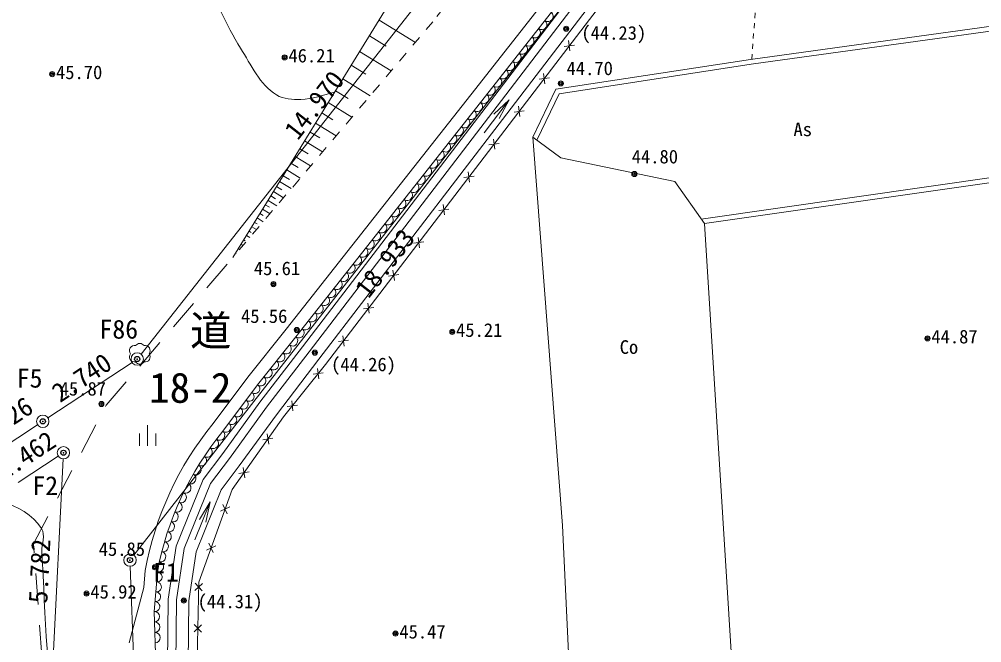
# Model space of a CAD drawing. Units: millimetres, scale not verified. Extents: x -29071210 to -28860960, y -117775216 to -117329466.
# Drawn here: x -29056400 to -29033096, y -117472335 to -117457235 of the extents above; entities that cross this region are included whole.
import ezdxf
from ezdxf.enums import TextEntityAlignment as Align

# ---------------------------------------------------------------- set-up
doc = ezdxf.new("R2010")
doc.units = ezdxf.units.MM
doc.header["$LTSCALE"] = 250
doc.header["$PDMODE"] = 32
doc.header["$PDSIZE"] = 125
for name, pattern in [('USER2', [5, 3, -2]), ('USER7', [2, 1, -1]), ('USER8', [1, 0.5, -0.5])]:
    doc.linetypes.add(name, pattern=pattern)
for name, color, linetype, lineweight in [('S-SUV', 7, 'Continuous', 13), ('S-SUV-HTXT', 7, 'Continuous', 13), ('S-SUV-LWCN', 7, 'Continuous', 13), ('S-SUV-ROW', 7, 'Continuous', 15), ('S-SUV-SRVR', 3, 'Continuous', 13)]:
    doc.layers.add(name, color=color, linetype=linetype, lineweight=lineweight)
doc.layers.add('S-SUV-BMK', color=7, linetype='Continuous')
doc.styles.add('ＭＳ ゴシック', font='')
doc.styles.get('ＭＳ ゴシック').set_extended_font_data('MS Gothic')

# ---------------------------------------------------------------- blocks, each defined once
blk = doc.blocks.new('ﾌﾟﾛｯﾄﾏｰｸ-03_1')
at = {"color": 3, "linetype": 'Continuous', "lineweight": 25}
blk.add_circle((0, 0), 0.5, dxfattribs=at)
at = {"color": 3}
blk.add_point((0, 0), dxfattribs=at)
blk = doc.blocks.new('荒地')
at = {"color": 7, "linetype": 'Continuous', "lineweight": 13}
for p, q in [((0, -1.25), (0, 1.25)), ((-1, 0.25), (-1, -1.25)), ((1, 0.25), (1, -1.25))]:
    blk.add_line(p, q, dxfattribs=at)
blk = doc.blocks.new('open_arrow')
at = {"color": 0, "linetype": 'Continuous', "lineweight": -2}
blk.add_lwpolyline([(7.5, 1.25), (0, 0), (7.5, -1.25)], dxfattribs=at)
blk = doc.blocks.new('植樹')
at = {"color": 7, "linetype": 'Continuous', "lineweight": 13}
for centre, radius, start, end in [((0, 0.5), 0.499, 35.63102, 144.36898), ((-0.5, 0.3), 0.5, 79.16209, 216.8699), ((-0.5, -0.3), 0.5, 143.1301, 280.83791), ((0.5, 0.3), 0.5, 323.1301, 100.83791), ((0, -0.5), 0.499, 215.63102, 324.36898), ((0.5, -0.3), 0.5, 259.16209, 36.8699)]:
    blk.add_arc(centre, radius, start, end, dxfattribs=at)
blk = doc.blocks.new('ﾌﾟﾛｯﾄﾏｰｸ-03')
at = {"color": 7, "linetype": 'Continuous', "lineweight": 15}
blk.add_circle((0, 0), 0.5, dxfattribs=at)
at = {"color": 7}
blk.add_point((0, 0), dxfattribs=at)

msp = doc.modelspace()

# ---------------------------------------------------------------- linework, layer by layer
at = {"layer": 'S-SUV'}
for p, q in [((-29045467.8, -117459063.5), (-29038454, -117450129.7)), ((-29045232, -117459249), (-29038218, -117450315)), ((-29044433.7, -117459646.6), (-29040653.4, -117454692.2)), ((-29051229, -117463005), (-29047053, -117456223)), ((-29047688.8, -117457255.6), (-29046809.2, -117457797.2)), ((-29047923.7, -117457637), (-29047513, -117457889.8)), ((-29043206.9, -117457893), (-29042959.1, -117457859.7)), ((-29043066.3, -117458000.2), (-29043099.6, -117457752.4)), ((-29048158.5, -117458018.4), (-29047395.6, -117458488.2)), ((-29048362.3, -117458349.3), (-29048006.1, -117458568.6)), ((-29043672.9, -117458795.2), (-29043706.2, -117458547.4)), ((-29015295.9, -117458542), (-29039888.8, -117462074.8)), ((-29048566, -117458680.1), (-29047904.3, -117459087.5)), ((-29043813.5, -117458688), (-29043565.7, -117458654.7)), ((-29015287, -117458662), (-29039812, -117462185)), ((-29049941.2, -117464741.7), (-29045467.8, -117459063.5)), ((-29048742.6, -117458967), (-29048433.8, -117459157.2)), ((-29049706, -117464928), (-29045232, -117459249)), ((-29048919.3, -117459254), (-29048345.4, -117459607.3)), ((-29045147.2, -117459984.9), (-29044540.6, -117459189.8)), ((-29044279.5, -117459590.2), (-29044312.8, -117459342.4)), ((-29049072.6, -117459502.8), (-29048804.7, -117459667.8)), ((-29044420.1, -117459483), (-29044172.3, -117459449.7)), ((-29049225.8, -117459751.7), (-29048728.1, -117460058.2)), ((-29048984.4, -117465592.5), (-29044433.7, -117459646.6)), ((-29049358.7, -117459967.5), (-29049126.3, -117460110.6)), ((-29049491.6, -117460183.4), (-29049059.9, -117460449.2)), ((-29045027.6, -117460277.1), (-29044779.8, -117460244.2)), ((-29044887.2, -117460384.6), (-29044920.2, -117460136.7)), ((-29043290, -117460591), (-29043967.2, -117460093.9)), ((-29049606.9, -117460370.6), (-29049405.3, -117460494.7)), ((-29049822.1, -117460720.1), (-29049647.3, -117460827.8)), ((-29049722.1, -117460557.8), (-29049347.7, -117460788.3)), ((-29049922.1, -117460882.5), (-29049597.4, -117461082.4)), ((-29045495, -117461178.7), (-29045527.9, -117460930.8)), ((-29050095.5, -117461164.1), (-29049813.9, -117461337.6)), ((-29050008.8, -117461023.3), (-29049857.2, -117461116.7)), ((-29045635.4, -117461071.2), (-29045387.5, -117461038.3)), ((-29050245.9, -117461408.4), (-29050001.6, -117461558.8)), ((-29050170.7, -117461286.3), (-29050039.2, -117461367.2)), ((-29050377, -117461621.3), (-29050165.3, -117461751.6)), ((-29050311.4, -117461514.8), (-29050197.4, -117461585)), ((-29050508.1, -117461834.2), (-29050328.9, -117461944.5)), ((-29050442.5, -117461727.7), (-29050344.8, -117461787.9)), ((-29046243.1, -117461865.3), (-29045995.3, -117461832.4)), ((-29046102.8, -117461972.8), (-29046135.7, -117461725)), ((-29050639.1, -117462047), (-29050492.6, -117462137.3)), ((-29050573.6, -117461940.6), (-29050492.2, -117461990.7)), ((-29050835.8, -117462366.4), (-29050786.9, -117462396.4)), ((-29050770.2, -117462259.9), (-29050656.2, -117462330.1)), ((-29050704.7, -117462153.5), (-29050639.5, -117462193.6)), ((-29050966.8, -117462579.2), (-29050934.3, -117462599.3)), ((-29050901.3, -117462472.8), (-29050819.9, -117462522.9)), ((-29046710.5, -117462766.9), (-29046743.5, -117462519.1)), ((-29051097.9, -117462792.1), (-29051081.6, -117462802.1)), ((-29051032.4, -117462685.7), (-29050983.5, -117462715.8)), ((-29046850.9, -117462659.4), (-29046603.1, -117462626.5)), ((-29051163.5, -117462898.6), (-29051147.2, -117462908.6)), ((-29047458.7, -117463453.6), (-29047210.9, -117463420.6)), ((-29047318.3, -117463561), (-29047351.2, -117463313.2)), ((-29048066.5, -117464247.7), (-29047818.6, -117464214.7)), ((-29047926.1, -117464355.1), (-29047959, -117464107.3)), ((-29050865.5, -117465902.6), (-29049941.2, -117464741.7)), ((-29050628, -117466086), (-29049706, -117464928)), ((-29048533.8, -117465149.2), (-29048566.8, -117464901.4)), ((-29048674.2, -117465041.8), (-29048426.4, -117465008.8)), ((-29049999, -117466863), (-29048984.4, -117465592.5)), ((-29049287, -117465829.7), (-29049038.5, -117465801.9)), ((-29049148.8, -117465940), (-29049176.6, -117465691.6)), ((-29051704.3, -117467023), (-29050865.5, -117465902.6)), ((-29051468, -117467208), (-29050628, -117466086)), ((-29049772.8, -117466721.4), (-29049800.7, -117466473)), ((-29049911, -117466611.1), (-29049662.5, -117466583.3)), ((-29051246, -117468624), (-29049999, -117466863)), ((-29050503.5, -117467422.6), (-29050257.1, -117467380.5)), ((-29050359.3, -117467524.7), (-29050401.4, -117467278.3)), ((-29051081.4, -117468238.7), (-29050835, -117468196.6)), ((-29050937.2, -117468340.8), (-29050979.3, -117468094.4)), ((-29052055, -117470868), (-29051246, -117468624)), ((-29052150.9, -117469844.5), (-29051774.4, -117468918.1)), ((-29051529.4, -117469149.5), (-29051303.1, -117469043.1)), ((-29051363.1, -117469209.4), (-29051469.4, -117468983.2)), ((-29051868.5, -117470090.2), (-29051642.3, -117469983.9)), ((-29051702.2, -117470150.2), (-29051808.6, -117469923.9)), ((-29053386.2, -117470996.6), (-29053353.8, -117470585.8)), ((-29053131, -117471576), (-29053056, -117470625)), ((-29053739, -117472333), (-29053386.2, -117470996.6)), ((-29052147.1, -117471071.4), (-29051967.1, -117470897.9)), ((-29051970.4, -117471074.6), (-29052143.9, -117470894.7)), ((-29052089, -117472728), (-29052055, -117470868)), ((-29053090, -117473097), (-29053131, -117471576)), ((-29052165.4, -117472071.2), (-29051985.4, -117471897.7)), ((-29051988.7, -117472074.5), (-29052162.2, -117471894.5))]:
    msp.add_line(p, q, dxfattribs=at)
at = {"layer": 'S-SUV', "linetype": 'USER8'}
msp.add_line((-29038666.4, -117458202.3), (-29038429, -117455089), dxfattribs=at)
at = {"layer": 'S-SUV', "linetype": 'USER7'}
msp.add_lwpolyline([(-29040850.9, -117447349.6), (-29040341, -117447849), (-29040030, -117449055), (-29046383, -117457295), (-29051229, -117463005)], dxfattribs=at)
at = {"layer": 'S-SUV'}
for points in [[(-29041210.2, -117454267.9), (-29044989.9, -117459221.6), (-29049539.6, -117465166.2), (-29050576.3, -117466512.4), (-29051473.8, -117467754.1), (-29051947.4, -117468380.3), (-29052604.3, -117469996.8), (-29052795.9, -117471279.4), (-29052807, -117472840.7), (-29052771.8, -117473645.3), (-29052722.8, -117474648.2), (-29052150.8, -117487739.6), (-29051697.8, -117498304.3)], [(-29041051.1, -117454389.1), (-29044831, -117459343), (-29049381, -117465288), (-29050416, -117466632), (-29051313, -117467873), (-29051772, -117468480), (-29052410, -117470050), (-29052596, -117471295), (-29052607, -117472837), (-29052572, -117473636), (-29052523, -117474639), (-29051951, -117487731), (-29051498, -117498296)], [(-29040812.5, -117454571), (-29044592.6, -117459525.2), (-29049143, -117465470.7), (-29050175.5, -117466811.4), (-29051071.8, -117468051.4), (-29051508.9, -117468629.5), (-29052118.6, -117470129.8), (-29052296.2, -117471318.3), (-29052307, -117472831.5), (-29052272.3, -117473622.1), (-29052223.3, -117474625.1), (-29051651.3, -117487718), (-29051198.3, -117498283.6)], [(-29043967.2, -117460093.9), (-29043411, -117458930), (-29038693, -117458206), (-29016582.6, -117455143.6)], [(-29043858.9, -117460145.7), (-29043330.1, -117459039), (-29038675.7, -117458324.7), (-29016563, -117455262)], [(-29043967.2, -117460093.9), (-29043249, -117469493), (-29042584, -117483542), (-29046381, -117484074), (-29051757.6, -117485284.2)], [(-29045276, -117540866), (-29046536, -117512255), (-29047359, -117492198), (-29037857, -117487655), (-29039076, -117473976), (-29039812, -117462185), (-29040524, -117461163), (-29043290, -117460591)]]:
    msp.add_lwpolyline(points, dxfattribs=at)
at = {"layer": 'S-SUV', "linetype": 'USER2'}
msp.add_lwpolyline([(-29052253.1, -117544884.3), (-29054236, -117544276), (-29053849, -117539625), (-29053600, -117533998), (-29053937, -117520513), (-29054108, -117516315), (-29054569, -117496842), (-29055573, -117476393), (-29056055, -117469938), (-29054296, -117466583), (-29051229, -117463005)], dxfattribs=at)
at = {"layer": 'S-SUV'}
for centre, radius, start, end in [((-29043596.4, -117457163.7), 126.2, 232.41414, 51.3156), ((-29043908.1, -117457560.7), 126.2, 232.41414, 51.3156), ((-29043752.2, -117457362.2), 126.2, 232.41414, 51.3156), ((-29044064, -117457759.3), 126.2, 232.41414, 51.3156), ((-29044219.8, -117457957.8), 126.2, 232.41414, 51.3156), ((-29044375.7, -117458156.3), 126.2, 232.41414, 51.3156), ((-29044531.6, -117458354.9), 126.2, 232.41414, 51.3156), ((-29044687.4, -117458553.4), 126.2, 232.41414, 51.3156), ((-29044999.2, -117458950.5), 126.2, 232.41414, 51.3156), ((-29044843.3, -117458751.9), 126.2, 232.41414, 51.3156), ((-29045155, -117459149), 126.2, 232.41414, 51.3156), ((-29045308.9, -117459347.1), 124.7, 231.60732, 51.92955), ((-29045463.1, -117459543), 124.7, 231.60732, 51.92955), ((-29045617.4, -117459738.8), 124.7, 231.60732, 51.92955), ((-29045926, -117460130.4), 124.7, 231.60732, 51.92955), ((-29045771.7, -117459934.6), 124.7, 231.60732, 51.92955), ((-29046080.2, -117460326.3), 124.7, 231.60732, 51.92955), ((-29046234.5, -117460522.1), 124.7, 231.60732, 51.92955), ((-29046388.8, -117460717.9), 124.7, 231.60732, 51.92955), ((-29046543.1, -117460913.8), 124.7, 231.60732, 51.92955), ((-29046851.6, -117461305.4), 124.7, 231.60732, 51.92955), ((-29046697.3, -117461109.6), 124.7, 231.60732, 51.92955), ((-29047005.9, -117461501.2), 124.7, 231.60732, 51.92955), ((-29047160.2, -117461697.1), 124.7, 231.60732, 51.92955), ((-29047314.4, -117461892.9), 124.7, 231.60732, 51.92955), ((-29047468.7, -117462088.7), 124.7, 231.60732, 51.92955), ((-29047623, -117462284.5), 124.7, 231.60732, 51.92955), ((-29047931.6, -117462676.2), 124.7, 231.60732, 51.92955), ((-29047777.3, -117462480.4), 124.7, 231.60732, 51.92955), ((-29048085.8, -117462872), 124.7, 231.60732, 51.92955), ((-29048240.1, -117463067.9), 124.7, 231.60732, 51.92955), ((-29048394.4, -117463263.7), 124.7, 231.60732, 51.92955), ((-29048548.7, -117463459.5), 124.7, 231.60732, 51.92955), ((-29048857.2, -117463851.2), 124.7, 231.60732, 51.92955), ((-29048702.9, -117463655.3), 124.7, 231.60732, 51.92955), ((-29049011.5, -117464047), 124.7, 231.60732, 51.92955), ((-29049165.8, -117464242.8), 124.7, 231.60732, 51.92955), ((-29049320, -117464438.6), 124.7, 231.60732, 51.92955), ((-29049474.3, -117464634.5), 124.7, 231.60732, 51.92955), ((-29049781.6, -117465025.5), 123.4, 230.7126, 52.23377), ((-29049628.6, -117464830.3), 124.7, 231.60732, 51.92955), ((-29049935.2, -117465218.5), 123.4, 230.7126, 52.23377), ((-29050088.9, -117465411.5), 123.4, 230.7126, 52.23377), ((-29050242.6, -117465604.5), 123.4, 230.7126, 52.23377), ((-29050396.2, -117465797.5), 123.4, 230.7126, 52.23377), ((-29050691.7, -117466184.3), 117.1, 229.2946, 57.06371), ((-29050549.9, -117465990.5), 123.4, 230.7126, 52.23377), ((-29050831.7, -117466371.3), 117.1, 229.2946, 57.06371), ((-29050971.7, -117466558.3), 117.1, 229.2946, 57.06371), ((-29051111.7, -117466745.3), 117.1, 229.2946, 57.06371), ((-29045601.4, -117472011.9), 7882.5, 140.73527, 169.57668), ((-29051391.7, -117467119.3), 117.1, 229.2946, 57.06371), ((-29051251.7, -117466932.3), 117.1, 229.2946, 57.06371), ((-29045601.4, -117472011.9), 7582.5, 140.68739, 169.46071), ((-29051549.1, -117467305.7), 127, 233.01003, 50.28296), ((-29051703.3, -117467507.4), 127, 234.92826, 52.20118), ((-29051850.7, -117467714.2), 127, 236.84648, 54.11941), ((-29051991, -117467925.7), 127, 238.7647, 56.03763), ((-29052124.2, -117468141.9), 127, 240.68292, 57.95585), ((-29052250.1, -117468362.4), 127, 242.60114, 59.87407), ((-29052368.6, -117468587), 127, 244.51936, 61.79229), ((-29052479.4, -117468815.5), 127, 246.43759, 63.71051), ((-29052582.5, -117469047.5), 127, 248.35581, 65.62874), ((-29052677.9, -117469282.8), 127, 250.27403, 67.54696), ((-29052765.3, -117469521.2), 127, 252.19225, 69.46518), ((-29052844.6, -117469762.4), 127, 254.11047, 71.3834), ((-29052915.8, -117470006.1), 127, 256.0287, 73.30162), ((-29052978.9, -117470252.1), 127, 257.94692, 75.21985), ((-29053033.7, -117470500), 127, 259.86514, 77.13807), ((-29053059.8, -117470744.3), 119.4, 262.79075, 88.19072), ((-29053078.5, -117470982.1), 119.4, 262.79075, 88.19072), ((-29053097.3, -117471219.8), 119.4, 262.79075, 88.19072), ((-29053116, -117471457.6), 119.4, 262.79075, 88.19072), ((-29053129.4, -117471702.8), 126.8, 272.36145, 90.72673), ((-29053122.6, -117471956.3), 126.8, 272.36145, 90.72673), ((-29053115.7, -117472209.8), 126.8, 272.36145, 90.72673)]:
    msp.add_arc(centre, radius, start, end, dxfattribs=at)
at = {"layer": 'S-SUV-LWCN'}
for points, knots in [([(-29051956.3, -117456137.2), (-29051651.2, -117456736.8), (-29051400, -117457367), (-29051040.9, -117457936), (-29050786.9, -117458338.4), (-29050576.5, -117458819.1), (-29050170.8, -117459068), (-29050001.1, -117459172), (-29049782.8, -117459180.2), (-29049583.8, -117459177.7), (-29049303.9, -117459174.1), (-29049036.2, -117459060.9), (-29048762.4, -117459002.5)], [0, 0, 0, 0, 1, 1, 1, 2, 2, 2, 3, 3, 3, 4, 4, 4, 4]), ([(-29053485.2, -117479869.4), (-29053814.7, -117478697.1), (-29054017.3, -117477481.5), (-29054473.7, -117476352.5), (-29054697.8, -117475798.2), (-29055145.9, -117475344.1), (-29055324.7, -117474773.6), (-29055790.3, -117473287.9), (-29055753.6, -117471686.5), (-29055851.8, -117470132.6), (-29055863.7, -117469944.6), (-29055759.3, -117469727.3), (-29055859.2, -117469567.6), (-29056289.3, -117468879.7), (-29057308.5, -117468838.1), (-29058033.1, -117468473.3)], [0, 0, 0, 0, 1, 1, 1, 2, 2, 2, 3, 3, 3, 4, 4, 4, 5, 5, 5, 5])]:
    msp.add_open_spline(points, degree=3, knots=knots, dxfattribs=at)
at = {"layer": 'S-SUV-ROW'}
for p, q in [((-29053451.1, -117465345.3), (-29044378.4, -117453816.1)), ((-29042159.3, -117455526.2), (-29053626.7, -117470213.8)), ((-29055705.8, -117466890.4), (-29053669, -117465545.8)), ((-29056979.8, -117467731.4), (-29055956.2, -117467055.6)), ((-29056426.6, -117468453.6), (-29055455.4, -117467815.4)), ((-29055612.5, -117473358.2), (-29055337.5, -117467882.8)), ((-29053713.5, -117470481.9), (-29051241.5, -117538347.1))]:
    msp.add_line(p, q, dxfattribs=at)

# ---------------------------------------------------------------- block references
at = {"layer": 'S-SUV'}
for name, p, xscale, yscale, rotation in [('open_arrow', (-29044540.6, -117459189.8), 66.7, 66.7, 232.7), ('植樹', (-29053481, -117465336), 250, 250, 0.00328), ('open_arrow', (-29051774.4, -117468918.1), 66.7, 66.7, 247.9)]:
    msp.add_blockref(name, p, dxfattribs=dict(at, xscale=xscale, yscale=yscale, rotation=rotation))
at = {"layer": 'S-SUV', "xscale": 200, "yscale": 200}
msp.add_blockref('荒地', (-29053291.8, -117467317), dxfattribs=at)
at = {"layer": 'S-SUV-BMK', "xscale": 300, "yscale": 300}
for p in [(-29053543.8, -117465463.2), (-29055831, -117466973), (-29055330, -117467733), (-29053719, -117470332)]:
    msp.add_blockref('ﾌﾟﾛｯﾄﾏｰｸ-03', p, dxfattribs=at)
at = {"layer": 'S-SUV-SRVR', "xscale": 75, "yscale": 75}
for p in [(-29043158, -117457465.1), (-29049974.6, -117458159.5), (-29055602, -117458563.8), (-29043287.5, -117458788.3), (-29041507, -117460983), (-29050246.4, -117463650), (-29049679.4, -117464760.1), (-29045916, -117464806), (-29034408, -117464964.1), (-29049242.7, -117465309.1), (-29054410.8, -117466551.9), (-29053115.1, -117470506.5), (-29054769.2, -117471143.6), (-29052414, -117471312.5), (-29047289, -117472111)]:
    msp.add_blockref('ﾌﾟﾛｯﾄﾏｰｸ-03_1', p, dxfattribs=at)

# ---------------------------------------------------------------- texts
at = {"layer": 'S-SUV-BMK', "style": 'ＭＳ ゴシック'}
for s, p in [('F86', (-29054457.5, -117464512.3)), ('F2', (-29056083.3, -117468301.6)), ('F1', (-29053159.1, -117470399.9))]:
    msp.add_text(s, height=458.2, dxfattribs=at).set_placement(p, align=Align.TOP_LEFT)
msp.add_text('F5', height=458.2, dxfattribs=at).set_placement((-29056149.5, -117466293.8), align=Align.BOTTOM_CENTER)
at = {"layer": 'S-SUV-HTXT', "style": 'ＭＳ ゴシック'}
for s, rotation, p in [('14.970', 51.8, (-29049258.5, -117459310.1)), ('18.933', 52.019, (-29047548.2, -117463139.2)), ('5.782', 87.125, (-29055911.9, -117470598.6))]:
    msp.add_text(s, height=458.2, rotation=rotation, dxfattribs=at).set_placement(p, align=Align.MIDDLE_CENTER)
for s, height, p in [('As', 329.9, (-29037431, -117459901.2)), ('道', 733.1, (-29051763.8, -117464775.1)), ('Co', 329.9, (-29041638.5, -117465173.7))]:
    msp.add_text(s, height=height, dxfattribs=at).set_placement(p, align=Align.MIDDLE_CENTER)
for s, rotation, p in [('2.740', 33.43, (-29054687.4, -117466218.1)), ('1.526', 33.43, (-29056594, -117467276.4)), ('1.462', 33.31, (-29056045.3, -117468101.6))]:
    msp.add_text(s, height=458.2, rotation=rotation, dxfattribs=at).set_placement(p, align=Align.BOTTOM_CENTER)
msp.add_text('18-2', height=733.1, dxfattribs=at).set_placement((-29051262.9, -117466743.3), align=Align.BOTTOM_RIGHT)
at = {"layer": 'S-SUV-SRVR', "style": 'ＭＳ ゴシック'}
for s, p in [('(44.23)', (-29042005.1, -117457829.6)), ('(44.26)', (-29048064.7, -117465857.6)), ('(44.31)', (-29051295.3, -117471597.6))]:
    msp.add_text(s, height=329.9, dxfattribs=at).set_placement(p, align=Align.BOTTOM_CENTER)
for s, p in [('46.21', (-29049883.7, -117458379.7)), ('45.70', (-29055511.1, -117458784)), ('44.70', (-29043149, -117458687.1)), ('44.80', (-29041571.8, -117460825.6)), ('45.61', (-29050720.2, -117463531.3)), ('45.56', (-29051031.2, -117464688.8)), ('45.21', (-29045825.1, -117465026.2)), ('44.87', (-29034317.1, -117465184.2)), ('45.87', (-29055421.5, -117466447.2)), ('45.85', (-29054475.6, -117470329.4)), ('45.92', (-29054678.4, -117471363.8)), ('45.47', (-29047198.1, -117472331.2))]:
    msp.add_text(s, height=329.9, dxfattribs=at).set_placement(p, align=Align.BOTTOM_LEFT)

doc.saveas('drawing.dxf')
